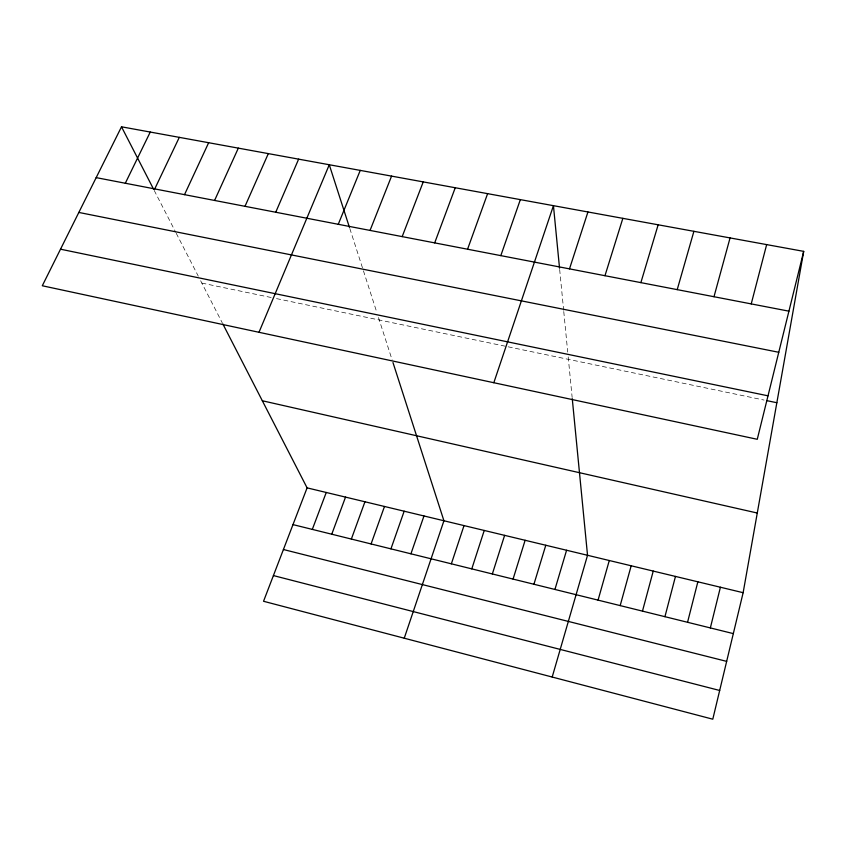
<?xml version="1.0" encoding="UTF-8"?>
<svg xmlns="http://www.w3.org/2000/svg" width="846" height="846" viewBox="0 0 846 846"><rect width="100%" height="100%" fill="white"/><g stroke="black" fill="none" stroke-linecap="round" stroke-linejoin="round"><path stroke-width="0.63" stroke-dasharray="4.23 3.17" d="M201.824 283.072L273.998 298.088M276.515 298.606L506.923 346.553M508.16 346.818L764.065 400.063M154.205 190.424L175.661 232.164M176.232 233.274L198.281 276.166M200.65 280.766L222.223 322.749M349.821 228.536L376.893 312.608M378.479 317.525L392.174 360.068M559.661 269.472L563.648 310.281M563.764 311.529L567.719 352.084M568.195 356.927L572.15 397.493"/><path stroke-width="1.27" d="M222.826 323.912L307.098 487.867L263.54 601.273L712.787 719.195L743.137 592.697L803.7 251.368L121.507 126.805L42.3 285.758L757.265 439.296L803.7 251.368M710.354 627.922L720.411 587.23M687.555 622.275L697.855 581.815M751.227 303.904L766.656 244.61M664.935 616.681L675.468 576.422M642.474 611.119L653.239 571.082M713.992 296.724L730.056 237.927M620.181 605.599L631.179 565.784M598.059 600.131L609.279 560.517M677.212 289.639L693.9 231.318M552.195 677.033L587.536 555.283L572.266 398.709M554.934 589.451L566.587 550.249M640.877 282.627L658.156 224.793M533.932 584.248L545.786 545.247M513.067 579.087L525.123 540.287M604.964 275.711L622.846 218.342M492.351 573.958L504.618 535.349M471.782 568.872L484.24 530.453M569.495 268.869L587.938 211.976M451.362 563.817L464.02 525.588M404.251 638.201L443.928 520.766L392.978 362.553M493.821 382.72L553.443 205.673L559.544 268.203M410.934 553.813L423.973 515.965M500.811 255.629L520.343 199.635M390.937 548.853L404.166 511.206M371.077 543.946L384.486 506.468M467.563 249.221L487.613 193.649M351.354 539.061L364.943 501.773M331.759 534.207L345.528 497.11M434.685 242.887L455.243 187.749M312.311 529.395L326.249 492.467M402.188 236.616L423.233 181.901M370.051 230.419L391.571 176.116M338.263 224.296L360.248 170.395M258.992 332.288L329.274 164.748L349.43 227.341M275.743 212.24L298.627 159.154M245.002 206.318L268.319 153.612M214.588 200.46L238.329 148.135M184.513 194.654L208.655 142.72M154.744 188.922L179.299 137.359M125.303 183.244L150.25 132.061M96.18 177.628L788.927 311.169M78.837 212.441L778.764 352.285M60.521 249.189L767.999 395.822M766.624 400.602L776.85 402.728M262.323 400.761L757.276 513.025M307.098 487.867L743.137 592.697M292.991 524.615L733.323 633.612M283.421 549.519L726.661 661.371M273.417 575.576L719.682 690.473M121.507 126.805L153.634 189.303"/></g></svg>
